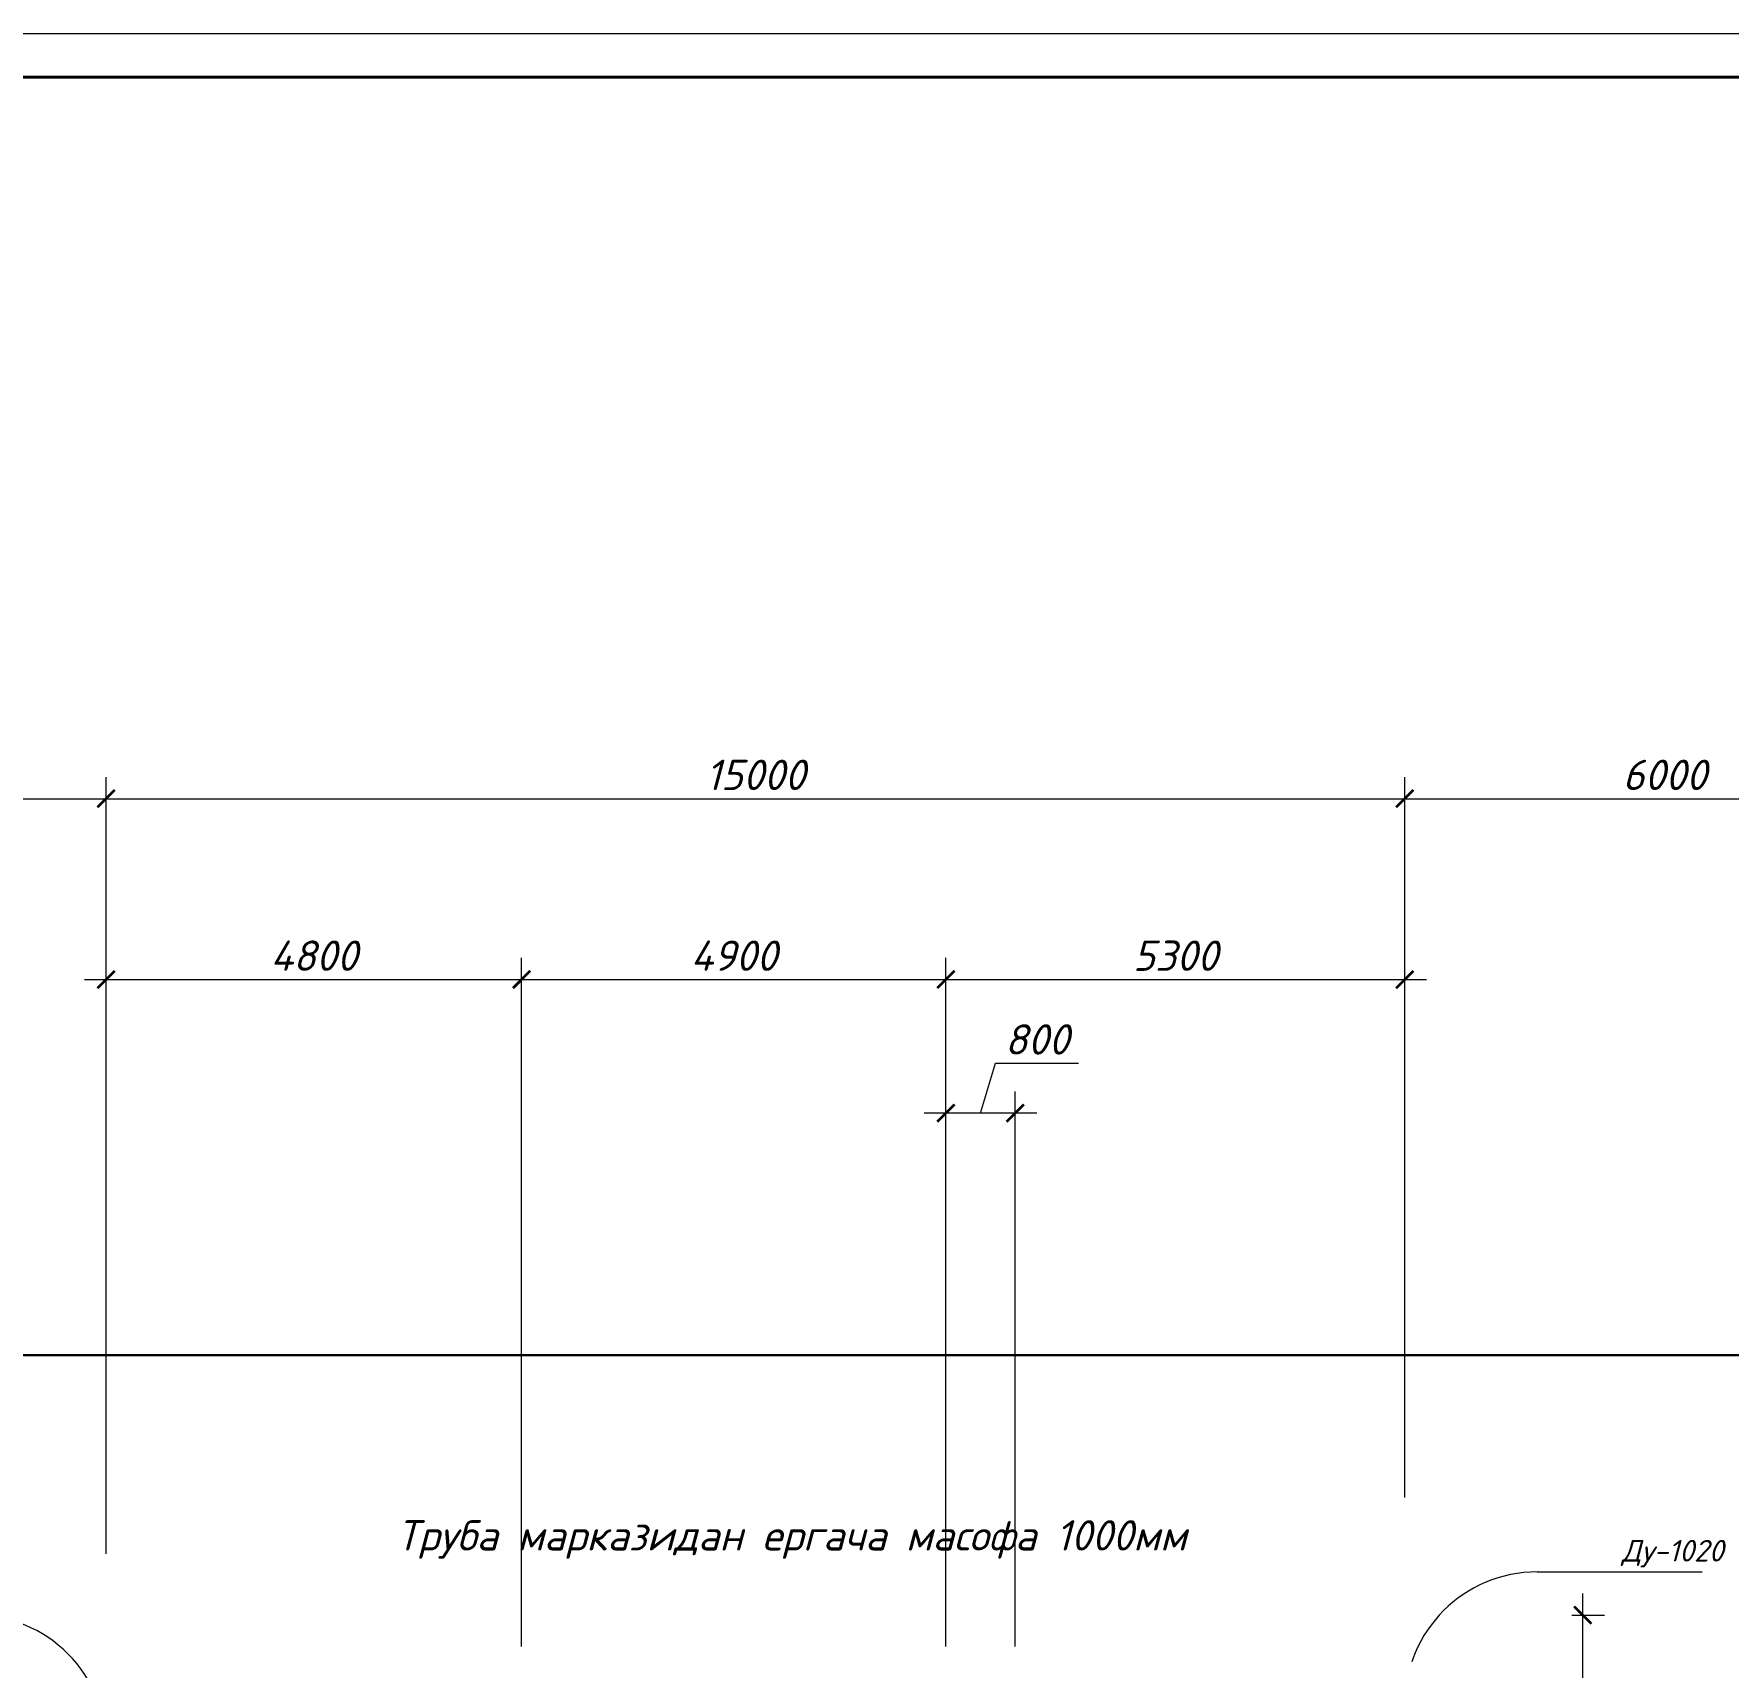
# Model space of a CAD drawing. Extents: x 108150 to 142535, y -18867 to -9422.
# Drawn here: x 137043.4 to 137239.1, y -15314 to -15125.4 of the extents above; entities that cross this region are included whole.
import ezdxf

# ---------------------------------------------------------------- set-up
doc = ezdxf.new("R2010")
doc.units = 0
doc.header["$MEASUREMENT"] = 0
doc.header["$PDMODE"] = 32
doc.header["$PDSIZE"] = 0.6
doc.linetypes.add('штрихпунктирная2', pattern=[12.7, 6.35, -3.175, 0, -3.175])
for name, color, linetype, lineweight in [('надписи', 2, 'Continuous', 15), ('Ограда', 6, 'Continuous', 30), ('Основные', 4, 'Continuous', 40), ('Разм.', 8, 'Continuous', 15), ('Размер', 8, 'Continuous', 30), ('Размеры1', 252, 'Continuous', 15)]:
    doc.layers.add(name, color=color, linetype=linetype, lineweight=lineweight)
doc.styles.add('ГОСТ', font='isocpeur.ttf', dxfattribs={"oblique": 15, "height": 2.5})
doc.styles.add('ГОСТ2.5', font='isocpeur.ttf', dxfattribs={"oblique": 15, "height": 2.5})
doc.styles.add('ГОСТ3.5', font='isocpeur.ttf', dxfattribs={"oblique": 15, "height": 3.5})
doc.dimstyles.new('100', dxfattribs={"dimtxt": 3.5, "dimasz": 2, "dimexe": 2.5, "dimexo": 0.5, "dimgap": 1, "dimtad": 1, "dimdec": 0, "dimlfac": 100, "dimtxsty": 'ГОСТ3.5', "dimblk": 'ARCHTICK', "dimcen": 2.5, "dimdle": 2.5, "dimclrd": 256, "dimclre": 256, "dimclrt": 2, "dimadec": 3, "dimazin": 0, "dimtfac": 1, "dimtdec": 0, "dimtmove": 1, "dimatfit": 3, "dimldrblk": 'DOTSMALL', "dimfxl": 1, "dimlwd": -1, "dimlwe": -1, "dimarcsym": 0})
doc.dimstyles.new('100$0', dxfattribs={"dimtxt": 300, "dimasz": 200, "dimexe": 200, "dimexo": 200, "dimgap": 100, "dimtad": 1, "dimtxsty": 'Standard', "dimblk": 'OBLIQUE', "dimcen": -200, "dimclrd": 256, "dimclre": 256, "dimclrt": 256, "dimadec": 0, "dimazin": 0, "dimtfac": 1, "dimtmove": 0, "dimatfit": 1, "dimldrblk": 'OPEN90', "dimfxl": 1, "dimlwd": -1, "dimlwe": -1, "dimarcsym": 0})

# ---------------------------------------------------------------- blocks, each defined once
blk = doc.blocks.new('_ArchTick')
at = {"color": 0, "linetype": 'ByBlock', "const_width": 0.15}
blk.add_lwpolyline([(-0.5, -0.5), (0.5, 0.5)], dxfattribs=at)
blk = doc.blocks.new('*D3015')
at = {"layer": 'Defpoints', "color": 0, "linetype": 'ByBlock', "lineweight": 0, "ltscale": 2, "transparency": 16777216}
for p in [(137201.71, -15213.68), (137201.71, -15294.86), (137051.71, -15301.39)]:
    blk.add_point(p, dxfattribs=at)
at = {"layer": 'Разм.', "linetype": 'ByBlock', "ltscale": 2, "transparency": 16777216}
for p, q in [((137051.71, -15300.89), (137051.71, -15211.18)), ((137201.71, -15294.36), (137201.71, -15211.18)), ((137049.21, -15213.68), (137204.21, -15213.68))]:
    blk.add_line(p, q, dxfattribs=at)
at = {"layer": 'Разм.', "linetype": 'ByBlock', "ltscale": 2, "transparency": 16777216, "xscale": 2, "yscale": 2, "zscale": 2, "rotation": 180}
blk.add_blockref('_ArchTick', (137051.71, -15213.68), dxfattribs=at)
at = {"layer": 'Разм.', "linetype": 'ByBlock', "ltscale": 2, "transparency": 16777216, "xscale": 2, "yscale": 2, "zscale": 2}
blk.add_blockref('_ArchTick', (137201.71, -15213.68), dxfattribs=at)
at = {"layer": 'Разм.', "color": 2, "linetype": 'ByBlock', "ltscale": 2, "transparency": 16777216, "insert": (137126.71, -15210.93), "char_height": 3.5, "attachment_point": 5, "style": 'ГОСТ3.5'}
blk.add_mtext('15000', dxfattribs=at)
blk = doc.blocks.new('_DotSmall')
at = {"color": 0, "linetype": 'ByBlock', "lineweight": 15, "const_width": 0.5}
blk.add_lwpolyline([(-0.0625, 0, 1), (0.0625, 0, 1)], format="xyb", close=True, dxfattribs=at)
blk = doc.blocks.new('*D3016')
at = {"layer": 'Defpoints', "color": 0, "linetype": 'ByBlock', "lineweight": 0, "ltscale": 2, "transparency": 16777216}
for p in [(137099.71, -15234.56), (137051.71, -15301.39), (137099.71, -15312.07)]:
    blk.add_point(p, dxfattribs=at)
at = {"layer": 'Разм.', "linetype": 'ByBlock', "ltscale": 2, "transparency": 16777216}
for p, q in [((137051.71, -15300.89), (137051.71, -15232.06)), ((137099.71, -15311.57), (137099.71, -15232.06)), ((137049.21, -15234.56), (137102.21, -15234.56))]:
    blk.add_line(p, q, dxfattribs=at)
at = {"layer": 'Разм.', "linetype": 'ByBlock', "ltscale": 2, "transparency": 16777216, "xscale": 2, "yscale": 2, "zscale": 2, "rotation": 180}
blk.add_blockref('_ArchTick', (137051.71, -15234.56), dxfattribs=at)
at = {"layer": 'Разм.', "linetype": 'ByBlock', "ltscale": 2, "transparency": 16777216, "xscale": 2, "yscale": 2, "zscale": 2}
blk.add_blockref('_ArchTick', (137099.71, -15234.56), dxfattribs=at)
at = {"layer": 'Разм.', "color": 2, "linetype": 'ByBlock', "ltscale": 2, "transparency": 16777216, "insert": (137075.71, -15231.81), "char_height": 3.5, "attachment_point": 5, "style": 'ГОСТ3.5'}
blk.add_mtext('4800', dxfattribs=at)
blk = doc.blocks.new('*D3017')
at = {"layer": 'Defpoints', "color": 0, "linetype": 'ByBlock', "lineweight": 0, "ltscale": 2, "transparency": 16777216}
for p in [(137201.71, -15234.56), (137201.71, -15294.86), (137148.71, -15312.07)]:
    blk.add_point(p, dxfattribs=at)
at = {"layer": 'Разм.', "linetype": 'ByBlock', "ltscale": 2, "transparency": 16777216}
for p, q in [((137148.71, -15311.57), (137148.71, -15232.06)), ((137201.71, -15294.36), (137201.71, -15232.06)), ((137146.21, -15234.56), (137204.21, -15234.56))]:
    blk.add_line(p, q, dxfattribs=at)
at = {"layer": 'Разм.', "linetype": 'ByBlock', "ltscale": 2, "transparency": 16777216, "xscale": 2, "yscale": 2, "zscale": 2, "rotation": 180}
blk.add_blockref('_ArchTick', (137148.71, -15234.56), dxfattribs=at)
at = {"layer": 'Разм.', "linetype": 'ByBlock', "ltscale": 2, "transparency": 16777216, "xscale": 2, "yscale": 2, "zscale": 2}
blk.add_blockref('_ArchTick', (137201.71, -15234.56), dxfattribs=at)
at = {"layer": 'Разм.', "color": 2, "linetype": 'ByBlock', "ltscale": 2, "transparency": 16777216, "insert": (137175.21, -15231.81), "char_height": 3.5, "attachment_point": 5, "style": 'ГОСТ3.5'}
blk.add_mtext('5300', dxfattribs=at)
blk = doc.blocks.new('*D2992')
at = {"layer": 'Defpoints', "color": 0, "linetype": 'ByBlock', "lineweight": 0, "ltscale": 2, "transparency": 16777216}
for p in [(137220.52, -15307.96), (137222.27, -15307.96), (137212.22, -15334.96)]:
    blk.add_point(p, dxfattribs=at)
at = {"layer": 'Разм.', "linetype": 'ByBlock', "ltscale": 2, "transparency": 16777216}
for p, q in [((137222.27, -15337.46), (137222.27, -15305.46)), ((137221.02, -15307.96), (137224.77, -15307.96)), ((137212.72, -15334.96), (137224.77, -15334.96))]:
    blk.add_line(p, q, dxfattribs=at)
at = {"layer": 'Разм.', "linetype": 'ByBlock', "ltscale": 2, "transparency": 16777216, "xscale": 2, "yscale": 2, "zscale": 2}
for p, rotation in [((137222.27, -15307.96), 90), ((137222.27, -15334.96), 270)]:
    blk.add_blockref('_ArchTick', p, dxfattribs=dict(at, rotation=rotation))
at = {"layer": 'Разм.', "color": 2, "linetype": 'ByBlock', "ltscale": 2, "transparency": 16777216, "insert": (137219.52, -15321.46), "char_height": 3.5, "attachment_point": 5, "rotation": 90, "style": 'ГОСТ3.5'}
blk.add_mtext('2700', dxfattribs=at)
blk = doc.blocks.new('*D3029')
at = {"layer": 'Defpoints', "color": 0, "linetype": 'ByBlock', "lineweight": 0, "ltscale": 2, "transparency": 16777216}
for p in [(137051.71, -15213.68), (136991.71, -15277.96), (137051.71, -15277.96)]:
    blk.add_point(p, dxfattribs=at)
at = {"layer": 'Разм.', "linetype": 'ByBlock', "ltscale": 2, "transparency": 16777216}
for p, q in [((136991.71, -15277.46), (136991.71, -15211.18)), ((137051.71, -15277.46), (137051.71, -15211.18)), ((136989.21, -15213.68), (137054.21, -15213.68))]:
    blk.add_line(p, q, dxfattribs=at)
at = {"layer": 'Разм.', "linetype": 'ByBlock', "ltscale": 2, "transparency": 16777216, "xscale": 2, "yscale": 2, "zscale": 2, "rotation": 180}
blk.add_blockref('_ArchTick', (136991.71, -15213.68), dxfattribs=at)
at = {"layer": 'Разм.', "linetype": 'ByBlock', "ltscale": 2, "transparency": 16777216, "xscale": 2, "yscale": 2, "zscale": 2}
blk.add_blockref('_ArchTick', (137051.71, -15213.68), dxfattribs=at)
at = {"layer": 'Разм.', "color": 2, "linetype": 'ByBlock', "ltscale": 2, "transparency": 16777216, "insert": (137021.71, -15210.93), "char_height": 3.5, "attachment_point": 5, "style": 'ГОСТ3.5'}
blk.add_mtext('6000', dxfattribs=at)
blk = doc.blocks.new('*D3030')
at = {"layer": 'Defpoints', "color": 0, "linetype": 'ByBlock', "lineweight": 0, "ltscale": 2, "transparency": 16777216}
for p in [(137261.71, -15213.68), (137201.71, -15294.86), (137261.71, -15294.33)]:
    blk.add_point(p, dxfattribs=at)
at = {"layer": 'Разм.', "linetype": 'ByBlock', "ltscale": 2, "transparency": 16777216}
for p, q in [((137201.71, -15294.36), (137201.71, -15211.18)), ((137261.71, -15293.83), (137261.71, -15211.18)), ((137199.21, -15213.68), (137264.21, -15213.68))]:
    blk.add_line(p, q, dxfattribs=at)
at = {"layer": 'Разм.', "linetype": 'ByBlock', "ltscale": 2, "transparency": 16777216, "xscale": 2, "yscale": 2, "zscale": 2, "rotation": 180}
blk.add_blockref('_ArchTick', (137201.71, -15213.68), dxfattribs=at)
at = {"layer": 'Разм.', "linetype": 'ByBlock', "ltscale": 2, "transparency": 16777216, "xscale": 2, "yscale": 2, "zscale": 2}
blk.add_blockref('_ArchTick', (137261.71, -15213.68), dxfattribs=at)
at = {"layer": 'Разм.', "color": 2, "linetype": 'ByBlock', "ltscale": 2, "transparency": 16777216, "insert": (137231.71, -15210.93), "char_height": 3.5, "attachment_point": 5, "style": 'ГОСТ3.5'}
blk.add_mtext('6000', dxfattribs=at)
blk = doc.blocks.new('*D3036')
at = {"layer": 'Defpoints', "color": 0, "linetype": 'ByBlock', "lineweight": 0, "ltscale": 2, "transparency": 16777216}
for p in [(137148.71, -15249.98), (137148.71, -15312.07), (137156.71, -15312.07)]:
    blk.add_point(p, dxfattribs=at)
at = {"layer": 'Разм.', "linetype": 'ByBlock', "ltscale": 2, "transparency": 16777216}
for p, q in [((137152.71, -15249.98), (137154.43, -15244.23)), ((137154.43, -15244.23), (137164.02, -15244.23)), ((137148.71, -15311.57), (137148.71, -15247.48)), ((137156.71, -15311.57), (137156.71, -15247.48)), ((137159.21, -15249.98), (137146.21, -15249.98))]:
    blk.add_line(p, q, dxfattribs=at)
at = {"layer": 'Разм.', "linetype": 'ByBlock', "ltscale": 2, "transparency": 16777216, "xscale": 2, "yscale": 2, "zscale": 2, "rotation": 180}
blk.add_blockref('_ArchTick', (137148.71, -15249.98), dxfattribs=at)
at = {"layer": 'Разм.', "linetype": 'ByBlock', "ltscale": 2, "transparency": 16777216, "xscale": 2, "yscale": 2, "zscale": 2}
blk.add_blockref('_ArchTick', (137156.71, -15249.98), dxfattribs=at)
at = {"layer": 'Разм.', "color": 2, "linetype": 'ByBlock', "ltscale": 2, "transparency": 16777216, "insert": (137159.22, -15241.48), "char_height": 3.5, "attachment_point": 5, "style": 'ГОСТ3.5'}
blk.add_mtext('800', dxfattribs=at)
blk = doc.blocks.new('*D3246')
at = {"layer": 'Defpoints', "color": 0, "linetype": 'ByBlock', "lineweight": 0, "ltscale": 2, "transparency": 16777216}
for p in [(137148.71, -15234.56), (137099.71, -15312.07), (137148.71, -15312.07)]:
    blk.add_point(p, dxfattribs=at)
at = {"layer": 'Разм.', "linetype": 'ByBlock', "ltscale": 2, "transparency": 16777216}
for p, q in [((137099.71, -15311.57), (137099.71, -15232.06)), ((137148.71, -15311.57), (137148.71, -15232.06)), ((137097.21, -15234.56), (137151.21, -15234.56))]:
    blk.add_line(p, q, dxfattribs=at)
at = {"layer": 'Разм.', "linetype": 'ByBlock', "ltscale": 2, "transparency": 16777216, "xscale": 2, "yscale": 2, "zscale": 2, "rotation": 180}
blk.add_blockref('_ArchTick', (137099.71, -15234.56), dxfattribs=at)
at = {"layer": 'Разм.', "linetype": 'ByBlock', "ltscale": 2, "transparency": 16777216, "xscale": 2, "yscale": 2, "zscale": 2}
blk.add_blockref('_ArchTick', (137148.71, -15234.56), dxfattribs=at)
at = {"layer": 'Разм.', "color": 2, "linetype": 'ByBlock', "ltscale": 2, "transparency": 16777216, "insert": (137124.21, -15231.81), "char_height": 3.5, "attachment_point": 5, "style": 'ГОСТ3.5'}
blk.add_mtext('4900', dxfattribs=at)

msp = doc.modelspace()

# ---------------------------------------------------------------- linework, layer by layer
at = {"color": 1, "linetype": 'ByBlock', "lineweight": 30}
msp.add_line((137471.7113, -15277.9575), (136371.7113, -15277.9575), dxfattribs=at)
at = {"layer": 'Ограда', "color": 251, "linetype": 'штрихпунктирная2', "lineweight": 0, "ltscale": 3}
msp.add_line((137217.0058, -15302.9575), (137246.6349, -15302.9575), dxfattribs=at)
for centre, radius, start, end in [((137217.0058, -15318.2575), 15.3, 90, 180), ((137036.5737, -15323.0963), 15.1389, 359.389532, 90.25286)]:
    msp.add_arc(centre, radius, start, end, dxfattribs=at)
at = {"layer": 'Основные'}
msp.add_line((137765.4129, -15130.3676), (136240.4129, -15130.3676), dxfattribs=at)
at = {"layer": 'Размер', "linetype": 'ByBlock', "lineweight": 0, "ltscale": 0.5}
msp.add_line((137770.4129, -15125.3676), (136220.4129, -15125.3676), dxfattribs=at)

# ---------------------------------------------------------------- texts
at = {"layer": 'надписи', "color": 2, "style": 'ГОСТ', "oblique": 15}
msp.add_text('Труба марказидан ергача масофа 1000мм', height=3.5, dxfattribs=at).set_placement((137085.2674, -15300.4961))
at = {"layer": 'Размеры1', "color": 0, "lineweight": 25, "insert": (137226.7535, -15299.2674), "char_height": 2.5, "width": 55.060541, "attachment_point": 1, "style": 'ГОСТ2.5'}
msp.add_mtext('Ду-1020', dxfattribs=at)

# ---------------------------------------------------------------- dimensions: what is measured, and where the dimension line sits
at = {"layer": 'Разм.', "linetype": 'ByBlock', "ltscale": 2}
for base, p1, p2, picture, middle in [((137051.7057, -15213.6812), (136991.7057, -15277.9575), (137051.7057, -15277.9575), '*D3029', (137021.7057, -15210.9312)), ((137201.7058, -15213.6812), (137051.7057, -15301.3894), (137201.7058, -15294.8556), '*D3015', (137126.7057, -15210.9312)), ((137261.7061, -15213.6812), (137201.7058, -15294.8556), (137261.7061, -15294.3304), '*D3030', (137231.7059, -15210.9312)), ((137201.7058, -15234.5589), (137148.7054, -15312.0689), (137201.7058, -15294.8556), '*D3017', (137175.2056, -15231.8089)), ((137148.7054, -15249.9806), (137156.7058, -15312.0689), (137148.7054, -15312.0689), '*D3036', (137155.4306, -15241.4806))]:
    dim = msp.add_linear_dim(base=base, p1=p1, p2=p2, dimstyle='100', dxfattribs=at)
    dim.commit()
    dim.dimension.update_dxf_attribs({"geometry": picture, "text_midpoint": middle})
at = {"layer": 'Разм.', "color": 1, "linetype": 'ByBlock', "ltscale": 2}
dim = msp.add_linear_dim(base=(137099.7057, -15234.5589), p1=(137051.7057, -15301.3894), p2=(137099.7057, -15312.0689), dimstyle='100', dxfattribs=at)
dim.commit()
dim.dimension.update_dxf_attribs({"geometry": '*D3016', "text_midpoint": (137075.7057, -15231.8089)})
dim = msp.add_linear_dim(base=(137148.7054, -15234.5589), p1=(137099.7057, -15312.0689), p2=(137148.7054, -15312.0689), dimstyle='100$0', override={"dimtxt": 3.5, "dimasz": 2, "dimexe": 2.5, "dimexo": 0.5, "dimgap": 1, "dimdec": 0, "dimlfac": 100, "dimtxsty": 'ГОСТ3.5', "dimblk": 'ArchTick', "dimcen": 2.5, "dimdle": 2.5, "dimclrt": 2, "dimadec": 3, "dimtdec": 0, "dimtmove": 1, "dimatfit": 3, "dimldrblk": 'DotSmall'}, dxfattribs=at)
dim.commit()
dim.dimension.update_dxf_attribs({"geometry": '*D3246', "text_midpoint": (137124.2056, -15231.8089)})
at = {"layer": 'Разм.', "linetype": 'ByBlock', "ltscale": 2}
dim = msp.add_linear_dim(base=(137222.2736, -15307.9575), p1=(137212.2205, -15334.9604), p2=(137220.5239, -15307.9575), angle=90, dimstyle='100', dxfattribs=at)
dim.commit()
dim.dimension.update_dxf_attribs({"geometry": '*D2992', "text_midpoint": (137219.5236, -15321.4589)})

doc.saveas('drawing.dxf')
